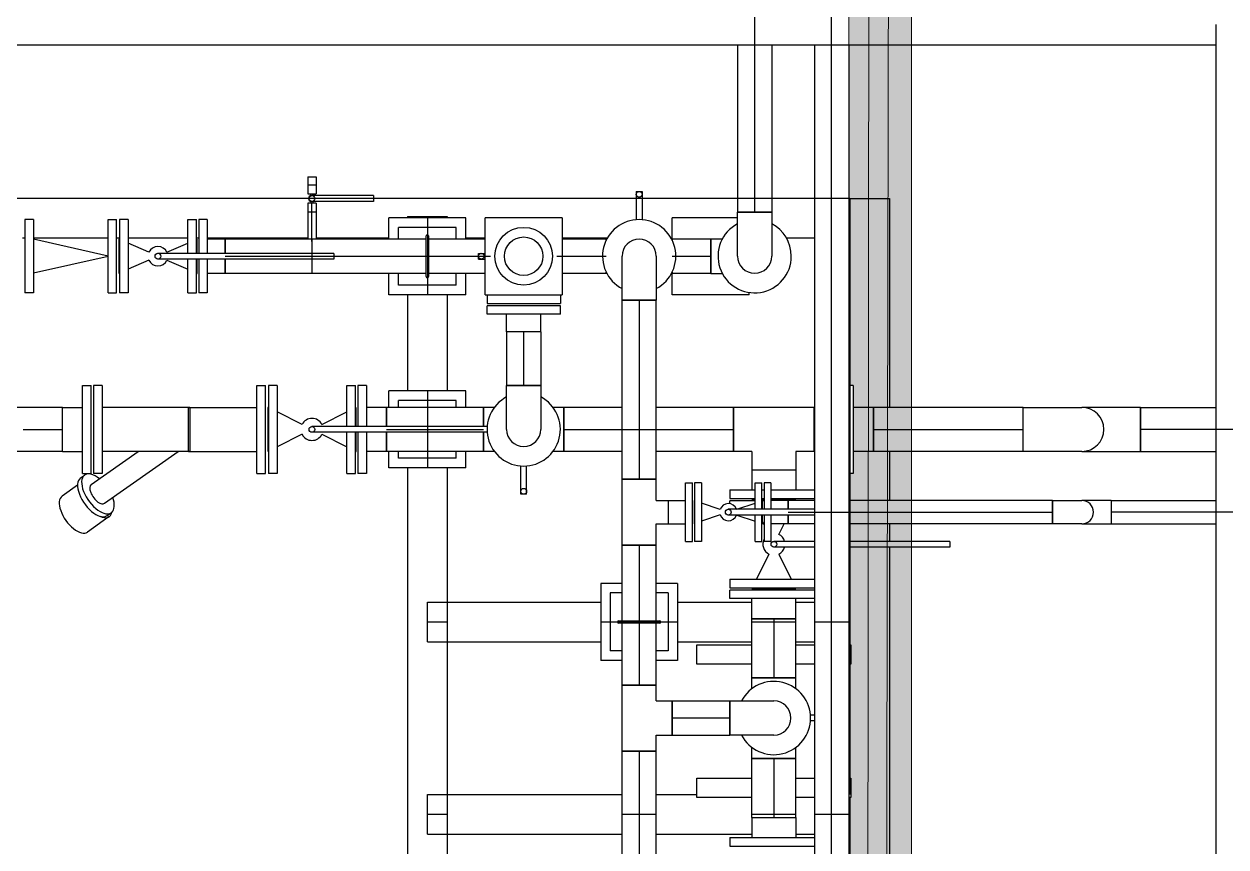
# Model space of a CAD drawing. Header units: inches. Extents: x 517790 to 538444, y 301815 to 302461.
# Drawn here: x 517820.813 to 517824.039, y 302332.201 to 302334.41 of the extents above; entities that cross this region are included whole.
import ezdxf

# ---------------------------------------------------------------- set-up
doc = ezdxf.new("R2010")
doc.units = ezdxf.units.IN
doc.header["$MEASUREMENT"] = 0
doc.layers.add('硅胶总平面底图 工艺装置区', color=253, linetype='Continuous')
doc.layers.add('硅胶总平面底图0804', color=253, linetype='Continuous')

msp = doc.modelspace()

# ---------------------------------------------------------------- hatches: boundary and pattern name
at = {"lineweight": 0, "ltscale": 10}
h = msp.add_hatch(color=9, dxfattribs=at)
h.dxf.hatch_style = 1
h.paths.add_polyline_path([(517823.1947, 302330.0616), (517823.1947, 302335.5899), (517817.6664, 302335.5899), (517817.6664, 302330.0616)])
h.paths.add_polyline_path([(517820.601, 302333.8414), (517820.601, 302333.8351), (517820.6041, 302333.8383, 2.414214)], flags=0)
h.paths.add_polyline_path([(517820.7074, 302333.425), (517820.6082, 302333.425), (517820.6082, 302333.3807), (517820.7074, 302333.3807)], flags=0)
h.paths.add_polyline_path([(517822.0404, 302333.7944, -0.999942), (517822.0404, 302333.7789), (517822.0508, 302333.7789), (517822.0508, 302333.7867), (517822.0327, 302333.7867), (517822.0327, 302333.7867, -0.414275), (517822.0404, 302333.7944), (517821.9188, 302333.8326), (517821.8989, 302333.8326), (517821.8989, 302333.7944), (517822.0508, 302333.7944), (517822.0508, 302333.8326)], flags=0)
h.paths.add_polyline_path([(517818.9913, 302333.5025), (517818.9913, 302333.1408), (517818.7846, 302333.1408), (517818.7846, 302333.5025)], flags=0)
h.paths.add_polyline_path([(517819.2496, 302333.425), (517819.2496, 302333.3372), (517819.3013, 302333.3372), (517819.3013, 302333.2183), (517818.9913, 302333.2183), (517818.9913, 302333.425)], flags=0)
h.paths.add_polyline_path([(517819.2496, 302333.425), (517819.2496, 302333.2183), (517819.043, 302333.2183), (517819.043, 302333.425)], flags=0)
h.paths.add_polyline_path([(517817.8125, 302330.6905), (517817.8621, 302330.6905), (517817.8658, 302330.683), (517817.8621, 302330.683), (517817.8621, 302330.6829), (517817.8203, 302330.6422), (517817.8203, 302330.6334), (517817.8112, 302330.6334), (517817.8112, 302330.74), (517817.8125, 302334.3534), (517817.8112, 302334.3534), (517817.8112, 302334.4599), (517817.8203, 302334.4599), (517817.8658, 302334.4112), (517817.8125, 302334.4112)], flags=0)
h.paths.add_polyline_path([(517821.8989, 302333.7319, 0.055978), (517821.8928, 302333.8404, -1.184338), (517821.8989, 302333.8414, -0.056513), (517821.8927, 302333.7319, 1)], flags=0)
h.paths.add_polyline_path([(517820.7074, 302333.3389), (517820.7591, 302333.3389), (517820.8108, 302333.3389), (517820.8108, 302333.3045), (517820.7591, 302333.3045), (517820.7074, 302333.3045)], flags=0)
edge = h.paths.add_edge_path(flags=0)
edge.add_ellipse((517821.0114, 302333.1486), major_axis=(0.0358, -0.0506), ratio=0.5, start_angle=305.2644, end_angle=420, ccw=False)
edge.add_ellipse((517821.0077, 302333.1357), major_axis=(0.0341, -0.0482), ratio=0.5, start_angle=317.0715, end_angle=385.2493, ccw=False)
edge.add_line((517821.1184, 302333.1863), (517821.0512, 302333.1388))
h.paths.add_polyline_path([(517822.046, 302333.3294), (517822.046, 302333.3294), (517822.046, 302333.3807), (517822.046, 302333.3807)], flags=0)
h.paths.add_polyline_path([(517822.046, 302333.2626), (517822.046, 302333.2626), (517822.046, 302333.3139), (517822.046, 302333.3139)], flags=0)
h.paths.add_polyline_path([(517822.7176, 302333.3217), (517822.7176, 302333.3807), (517822.4641, 302333.6686), (517822.4641, 302333.3217)], flags=0)
h.paths.add_polyline_path([(517820.0817, 302331.8957), (517820.0817, 302331.8957), (517820.0817, 302331.7776), (517819.9898, 302331.7776), (517819.9898, 302331.8957, -1)], flags=0)
edge = h.paths.add_edge_path(flags=0)
edge.add_ellipse((517821.0114, 302331.9448), major_axis=(-0.0358, -0.0506), ratio=0.5, start_angle=359.9978, end_angle=414.7356, ccw=False)
edge.add_line((517821.0812, 302331.9333), (517821.2263, 302331.8307))
edge.add_line((517821.2263, 302331.8307), (517821.4382, 302331.8307))
edge.add_line((517821.4382, 302331.8307), (517821.4382, 302331.8898))
edge.add_line((517821.4382, 302331.8898), (517821.4612, 302331.8898))
edge.add_line((517821.4612, 302331.8898), (517821.4612, 302331.6536))
edge.add_line((517821.4612, 302331.6536), (517821.4382, 302331.6536))
edge.add_line((517821.4382, 302331.6536), (517821.2546, 302331.7126))
edge.add_line((517821.2546, 302331.7126), (517821.0224, 302331.7126))
edge.add_line((517821.0224, 302331.7126), (517821.0224, 302331.6536))
edge.add_line((517821.0224, 302331.6536), (517820.9994, 302331.6536))
edge.add_line((517820.9994, 302331.6536), (517820.9994, 302331.8954))
edge.add_ellipse((517821.0114, 302331.9448), major_axis=(-0.0358, -0.0506), ratio=0.5, start_angle=359.9978, end_angle=414.7356, ccw=False)
edge.add_ellipse((517820.9493, 302331.999), major_axis=(0.0341, 0.0482), ratio=0.5, start_angle=0, end_angle=180, ccw=False)
edge.add_ellipse((517821.0114, 302331.9448), major_axis=(-0.0358, -0.0506), ratio=0.5, start_angle=120, end_angle=359.9978, ccw=False)
edge.add_ellipse((517820.9493, 302331.999), major_axis=(0.0341, 0.0482), ratio=0.5, start_angle=0, end_angle=180, ccw=False)
edge.add_ellipse((517821.0114, 302331.9448), major_axis=(-0.0358, -0.0506), ratio=0.5, start_angle=120, end_angle=359.9978, ccw=False)
edge.add_line((517821.0198, 302332.0215), (517821.1194, 302331.951))
h.paths.add_polyline_path([(517818.9913, 302331.9525), (517818.9913, 302331.5909), (517818.7846, 302331.5909), (517818.7846, 302331.9525)], flags=0)
h.paths.add_polyline_path([(517818.9913, 302331.875), (517819.2496, 302331.875), (517819.2496, 302331.7872), (517819.3013, 302331.7872), (517819.3013, 302331.6684), (517818.9913, 302331.6684)], flags=0)
h.paths.add_polyline_path([(517819.2496, 302331.875), (517819.2496, 302331.6684), (517819.043, 302331.6684), (517819.043, 302331.875)], flags=0)
h.paths.add_polyline_path([(517822.7998, 302333.1073), (517822.7936, 302333.1073), (517822.7936, 302333.1783), (517822.7998, 302333.1783)], flags=0)
h.paths.add_polyline_path([(517820.6072, 302331.41), (517820.6072, 302331.3526), (517820.6073, 302331.3526), (517820.6073, 302331.41)], flags=0)
h.paths.add_polyline_path([(517820.7074, 302331.7889), (517820.7591, 302331.7889), (517820.8108, 302331.7889), (517820.8108, 302331.7545), (517820.7591, 302331.7545), (517820.7074, 302331.7545)], flags=0)
h.paths.add_polyline_path([(517822.6191, 302332.7431), (517822.7667, 302332.7431), (517822.7667, 302332.8133), (517822.8257, 302332.8133), (517822.8257, 302332.6548), (517822.8848, 302332.6548), (517822.7667, 302332.6548), (517822.7667, 302332.6915), (517822.6191, 302332.6915)], flags=0)
h.paths.add_polyline_path([(517822.046, 302331.7794), (517822.046, 302331.8307)], flags=0)
h.paths.add_polyline_path([(517822.046, 302331.7126), (517822.046, 302331.7126), (517822.046, 302331.7639), (517822.046, 302331.7639)], flags=0)
h.paths.add_polyline_path([(517822.818, 302332.08, 1), (517822.8335, 302332.08, 3.191676), (517822.8125, 302332.0535, 0.57327)], flags=0)
h.paths.add_polyline_path([(517821.8958, 302331.3584), (517821.8958, 302331.2583), (517821.8927, 302331.2519), (517821.8927, 302331.3615), (517821.8958, 302331.41), (517821.8958, 302331.3584, 2.414214), (517821.8927, 302331.3615), (517821.8927, 302331.3067), (517821.8958, 302331.3067), (517821.8958, 302331.3646, 1)], flags=0)
h.paths.add_polyline_path([(517823.0764, 302330.16), (517823.0814, 302335.4783), (517817.7631, 302335.4832), (517817.7582, 302330.165)], flags=16)
h.paths.add_polyline_path([(517820.9994, 302333.4398), (517821.0224, 302333.4398), (517821.2577, 302333.3807), (517821.4382, 302333.3807), (517821.4382, 302333.4398), (517821.4612, 302333.4398), (517821.4612, 302333.2036), (517821.4382, 302333.2036), (517821.2546, 302333.2626), (517821.0224, 302333.2626), (517821.0224, 302333.2036), (517820.9994, 302333.2036)], flags=0)
at = {"ltscale": 10, "true_color": 0xb87333}
h = msp.add_hatch(color=35, dxfattribs=at)
h.dxf.hatch_style = 1
h.paths.add_polyline_path([(517823.1347, 302335.5266), (517817.7148, 302335.5366), (517817.7048, 302330.1166), (517823.1248, 302330.1067), (517823.1326, 302334.3534), (517823.0803, 302334.3534), (517823.0764, 302330.16), (517817.7582, 302330.165), (517817.7631, 302335.4832), (517823.0814, 302335.4783), (517823.0804, 302334.4599), (517823.1328, 302334.4599)])
h = msp.add_hatch(color=9)
h.dxf.hatch_style = 1
h.paths.add_polyline_path([(517822.7282, 302335.4786), (517817.7631, 302335.4832), (517817.7603, 302332.442), (517817.8125, 302332.442), (517817.8125, 302334.3534), (517817.8112, 302334.3534), (517817.8112, 302334.4599), (517817.8203, 302334.4599), (517817.8203, 302334.4112), (517817.8598, 302334.4112), (517817.8598, 302335.3766), (517822.7282, 302335.3766)], flags=17)
h.paths.add_polyline_path([(517822.82, 302335.4785), (517822.7741, 302335.4785), (517822.7741, 302335.3766), (517822.82, 302335.3766)], flags=17)
h.paths.add_polyline_path([(517822.7741, 302335.4785), (517822.7282, 302335.4786), (517822.7282, 302335.3766), (517822.7741, 302335.3766)], flags=17)
h.paths.add_polyline_path([(517822.9348, 302335.4784), (517822.82, 302335.4785), (517822.82, 302335.3766), (517822.9348, 302335.3766)], flags=17)
h.paths.add_polyline_path([(517822.9807, 302335.4784), (517822.9348, 302335.4784), (517822.9348, 302335.3766), (517822.9807, 302335.3766)], flags=17)
h.paths.add_polyline_path([(517823.0267, 302335.4783), (517822.9807, 302335.4784), (517822.9807, 302335.3766), (517823.0267, 302335.3766)], flags=17)
h.paths.add_polyline_path([(517823.0814, 302335.4783), (517823.0267, 302335.4783), (517823.0267, 302335.3766), (517823.0267, 302334.4599), (517823.0264, 302330.21), (517817.8598, 302330.21), (517817.8598, 302335.3766), (517822.7282, 302335.3766), (517822.7282, 302335.4786), (517817.7631, 302335.4832), (517817.7582, 302330.165), (517823.0764, 302330.16)])
h.paths.add_polyline_path([(517823.0267, 302333.9417), (517823.0292, 302333.9417), (517823.0292, 302333.8351), (517823.0292, 302333.4398), (517823.0387, 302333.4398), (517823.0387, 302333.3217), (517823.0387, 302333.2036), (517823.0292, 302333.2036), (517823.0292, 302333.1307), (517823.0292, 302333.0683), (517823.0292, 302333.0212), (517823.0292, 302333.0057), (517823.0292, 302332.7431), (517823.0324, 302332.7431), (517823.0324, 302332.6915), (517823.0292, 302332.6915), (517823.0292, 302332.3852), (517823.0324, 302332.3852), (517823.0324, 302332.3335), (517823.0292, 302332.3335), (517823.0292, 302332.2351), (517823.0292, 302332.0877), (517823.0292, 302332.0722), (517823.0292, 302331.8898), (517823.0387, 302331.8898), (517823.0387, 302331.7717), (517823.0387, 302331.6536), (517823.0267, 302331.6536)], flags=16)
h = msp.add_hatch(color=9)
h.dxf.hatch_style = 1
h.paths.add_polyline_path([(517817.8125, 302334.3534), (517817.8112, 302334.3534), (517817.8112, 302334.4112), (517817.8598, 302334.4112), (517817.8598, 302335.3766), (517823.0264, 302335.3766), (517823.0264, 302334.3534), (517823.0803, 302334.3534), (517823.0814, 302335.4783), (517817.7631, 302335.4832), (517817.7603, 302332.442), (517817.8125, 302332.442)])

# ---------------------------------------------------------------- linework, layer by layer
at = {"layer": '硅胶总平面底图 工艺装置区', "color": 9, "linetype": 'Continuous', "lineweight": -3}
for p, q in [((517822.7741, 302334.3534), (517822.7741, 302334.4599)), ((517822.9807, 302334.3534), (517822.9807, 302334.4599)), ((517824.0125, 302330.74), (517824.0125, 302334.4089)), ((517824.0125, 302334.3534), (517817.9191, 302334.3534)), ((517822.7282, 302334.3534), (517822.7282, 302333.9048)), ((517822.7741, 302333.9048), (517822.7741, 302334.3534)), ((517822.82, 302334.3534), (517822.82, 302333.9048)), ((517822.9348, 302334.3534), (517822.9348, 302331.4248)), ((517822.9807, 302331.4248), (517822.9807, 302334.3534)), ((517823.0267, 302334.3534), (517823.0267, 302331.4248)), ((517821.5747, 302333.9998), (517821.5858, 302333.9998)), ((517821.5747, 302333.9998), (517821.5747, 302333.9539)), ((517821.5858, 302333.9998), (517821.5968, 302333.9998)), ((517821.5968, 302333.9998), (517821.5968, 302333.9539)), ((517821.5858, 302333.9776), (517821.5747, 302333.9776)), ((517821.5968, 302333.9776), (517821.5858, 302333.9776)), ((517822.4563, 302333.9606), (517822.4641, 302333.9606)), ((517822.4563, 302333.9606), (517822.4563, 302333.8848)), ((517822.4641, 302333.9606), (517822.4718, 302333.9606)), ((517822.4718, 302333.9606), (517822.4718, 302333.8848)), ((517821.5768, 302333.9417), (517820.5541, 302333.9417)), ((517821.5747, 302333.9539), (517821.5858, 302333.9539)), ((517821.5968, 302333.9295), (517821.5747, 302333.9295)), ((517821.5747, 302333.9295), (517821.5747, 302333.8326)), ((517821.7511, 302333.9417), (517821.5768, 302333.9417)), ((517821.5831, 302333.9503), (517821.582, 302333.9539)), ((517821.5831, 302333.9331), (517821.582, 302333.9295)), ((517821.5858, 302333.9539), (517821.5968, 302333.9539)), ((517821.7511, 302333.9494), (517821.5858, 302333.9494)), ((517821.7511, 302333.9339), (517821.5858, 302333.9339)), ((517821.5858, 302333.9057), (517821.5858, 302333.9295)), ((517821.5884, 302333.9503), (517821.5895, 302333.9539)), ((517821.5884, 302333.9331), (517821.5895, 302333.9295)), ((517821.5968, 302333.9295), (517821.5968, 302333.8326)), ((517821.7511, 302333.9494), (517821.7511, 302333.9417)), ((517821.7511, 302333.9417), (517821.7511, 302333.9339)), ((517822.4563, 302333.9417), (517821.7511, 302333.9417)), ((517822.4718, 302333.9417), (517822.4563, 302333.9417)), ((517822.7282, 302333.9417), (517822.4718, 302333.9417)), ((517822.82, 302333.9417), (517822.7282, 302333.9417)), ((517822.9348, 302333.9417), (517822.82, 302333.9417)), ((517823.0267, 302333.9417), (517822.9348, 302333.9417)), ((517823.0292, 302333.9417), (517823.0267, 302333.9417)), ((517823.0292, 302333.9417), (517823.0292, 302333.4398)), ((517823.0292, 302333.9417), (517823.1357, 302333.9417)), ((517823.0292, 302333.9417), (517823.0292, 302333.8351)), ((517823.1357, 302333.9417), (517823.1357, 302333.3807)), ((517821.5747, 302333.9057), (517821.5968, 302333.9057)), ((517821.5858, 302333.8326), (517821.5858, 302333.9057)), ((517822.7282, 302333.9048), (517822.82, 302333.9048)), ((517822.7282, 302333.7867), (517822.7282, 302333.9048)), ((517822.82, 302333.9048), (517822.7282, 302333.9048)), ((517822.82, 302333.9048), (517822.82, 302333.7867)), ((517820.8152, 302333.8851), (517820.8152, 302333.7867)), ((517820.8382, 302333.8851), (517820.8152, 302333.8851)), ((517820.8382, 302333.8851), (517820.8382, 302333.7867)), ((517821.0384, 302333.7867), (517821.0384, 302333.8851)), ((517821.0384, 302333.8851), (517821.0614, 302333.8851)), ((517821.0614, 302333.7867), (517821.0614, 302333.8851)), ((517821.0692, 302333.8851), (517821.0692, 302333.7867)), ((517821.0922, 302333.8851), (517821.0692, 302333.8851)), ((517821.0922, 302333.8851), (517821.0922, 302333.7867)), ((517821.2527, 302333.7944), (517821.2527, 302333.8851)), ((517821.2527, 302333.8851), (517821.2757, 302333.8851)), ((517821.2757, 302333.7944), (517821.2757, 302333.8851)), ((517821.2819, 302333.8851), (517821.2819, 302333.7944)), ((517821.3049, 302333.8851), (517821.2819, 302333.8851)), ((517821.3049, 302333.8851), (517821.3049, 302333.7944)), ((517821.7924, 302333.8326), (517821.7924, 302333.89)), ((517821.9991, 302333.89), (517821.7924, 302333.89)), ((517821.9733, 302333.8642), (517821.8183, 302333.8642)), ((517821.8183, 302333.8326), (517821.8183, 302333.8642)), ((517821.8425, 302333.8932), (517821.8425, 302333.89)), ((517821.8425, 302333.8932), (517821.949, 302333.8932)), ((517821.8958, 302333.8932), (517821.8958, 302333.6833)), ((517821.949, 302333.8932), (517821.949, 302333.89)), ((517821.9733, 302333.8326), (517821.9733, 302333.8642)), ((517821.9991, 302333.8326), (517821.9991, 302333.89)), ((517822.2574, 302333.89), (517822.0508, 302333.89)), ((517822.0508, 302333.6833), (517822.0508, 302333.89)), ((517822.2574, 302333.89), (517822.2574, 302333.6833)), ((517822.5526, 302333.8326), (517822.5526, 302333.89)), ((517822.7282, 302333.89), (517822.5526, 302333.89)), ((517820.8152, 302333.8351), (517820.809, 302333.8351)), ((517821.0384, 302333.8351), (517820.8382, 302333.8351)), ((517821.0384, 302333.787), (517820.8382, 302333.8322)), ((517821.0692, 302333.8351), (517821.0614, 302333.8351)), ((517821.0676, 302333.8326), (517821.0676, 302333.7407)), ((517821.0692, 302333.8319), (517821.0676, 302333.8326)), ((517821.2527, 302333.8351), (517821.0922, 302333.8351)), ((517821.2819, 302333.8351), (517821.2757, 302333.8351)), ((517821.2757, 302333.8319), (517821.2773, 302333.8326)), ((517821.2773, 302333.7944), (517821.2773, 302333.8326)), ((517821.5747, 302333.8351), (517821.3049, 302333.8351)), ((517821.3525, 302333.8326), (517821.3049, 302333.8326)), ((517821.3525, 302333.7944), (517821.3525, 302333.8326)), ((517821.5858, 302333.8326), (517821.3525, 302333.8326)), ((517821.3525, 302333.8326), (517821.3525, 302333.7944)), ((517821.5858, 302333.8326), (517821.5858, 302333.7407)), ((517821.8927, 302333.8326), (517821.5858, 302333.8326)), ((517821.5858, 302333.826), (517821.5858, 302333.8326)), ((517821.7924, 302333.8351), (517821.5968, 302333.8351)), ((517821.8927, 302333.7319), (517821.8927, 302333.8414)), ((517821.8989, 302333.8414), (517821.8989, 302333.7319)), ((517822.0508, 302333.8326), (517821.8989, 302333.8326)), ((517822.0508, 302333.8351), (517821.9991, 302333.8351)), ((517822.3784, 302333.8351), (517822.2574, 302333.8351)), ((517822.3754, 302333.8326), (517822.2574, 302333.8326)), ((517822.3754, 302333.8293), (517822.3754, 302333.8326)), ((517822.3754, 302333.8326), (517822.3754, 302333.8293)), ((517822.377, 302333.8326), (517822.3754, 302333.8326)), ((517822.5526, 302333.8351), (517822.5498, 302333.8351)), ((517822.5528, 302333.8326), (517822.5511, 302333.8326)), ((517822.5528, 302333.8293), (517822.5528, 302333.8326)), ((517822.656, 302333.8326), (517822.5528, 302333.8326)), ((517822.5528, 302333.8326), (517822.5528, 302333.8293)), ((517822.656, 302333.7867), (517822.656, 302333.8326)), ((517822.656, 302333.8326), (517822.656, 302333.7867)), ((517822.687, 302333.8326), (517822.656, 302333.8326)), ((517822.9348, 302333.8351), (517822.8598, 302333.8351)), ((517823.0292, 302333.8351), (517823.0267, 302333.8351)), ((517821.1484, 302333.7972), (517821.0922, 302333.8218)), ((517821.1964, 302333.7972), (517821.2527, 302333.8218)), ((517820.8152, 302333.7867), (517820.8152, 302333.6882)), ((517820.8382, 302333.7867), (517820.8382, 302333.6882)), ((517821.0384, 302333.7863), (517820.8382, 302333.7411)), ((517821.0384, 302333.6882), (517821.0384, 302333.7867)), ((517821.0614, 302333.6882), (517821.0614, 302333.7867)), ((517821.0692, 302333.7867), (517821.0692, 302333.6882)), ((517821.0922, 302333.7867), (517821.0922, 302333.6882)), ((517821.1484, 302333.7762), (517821.0922, 302333.7515)), ((517821.6449, 302333.7944), (517821.1724, 302333.7944)), ((517821.6449, 302333.7789), (517821.1724, 302333.7789)), ((517821.1964, 302333.7762), (517821.2527, 302333.7515)), ((517821.2527, 302333.6882), (517821.2527, 302333.7789)), ((517821.2757, 302333.6882), (517821.2757, 302333.7789)), ((517821.2773, 302333.7407), (517821.2773, 302333.7789)), ((517821.2819, 302333.7789), (517821.2819, 302333.6882)), ((517821.3049, 302333.7789), (517821.3049, 302333.6882)), ((517821.3525, 302333.7867), (517821.5858, 302333.7867)), ((517821.3525, 302333.7407), (517821.3525, 302333.7789)), ((517821.3525, 302333.7789), (517821.3525, 302333.7407)), ((517821.5858, 302333.7867), (517821.6449, 302333.7867)), ((517821.6449, 302333.7944), (517821.6449, 302333.7867)), ((517821.6449, 302333.7867), (517821.8927, 302333.7867)), ((517821.6449, 302333.7867), (517821.6449, 302333.7789)), ((517821.8927, 302333.7867), (517821.8989, 302333.7867)), ((517821.8989, 302333.7867), (517822.0327, 302333.7867)), ((517822.0327, 302333.7867), (517822.0327, 302333.7944)), ((517822.0327, 302333.7944), (517822.0508, 302333.7944)), ((517822.0327, 302333.7867), (517822.0654, 302333.7867)), ((517822.0327, 302333.7789), (517822.0327, 302333.7867)), ((517822.0327, 302333.7789), (517822.0508, 302333.7789)), ((517822.2428, 302333.7867), (517822.2574, 302333.7867)), ((517822.2574, 302333.7867), (517822.3657, 302333.7867)), ((517822.3657, 302333.7867), (517822.3754, 302333.7867)), ((517822.4182, 302333.6686), (517822.4182, 302333.7867)), ((517822.51, 302333.7867), (517822.51, 302333.6686)), ((517822.5528, 302333.7867), (517822.5625, 302333.7867)), ((517822.5625, 302333.7867), (517822.656, 302333.7867)), ((517822.656, 302333.7407), (517822.656, 302333.7867)), ((517822.656, 302333.7867), (517822.656, 302333.7407)), ((517821.0692, 302333.7414), (517821.0676, 302333.7407)), ((517821.2757, 302333.7414), (517821.2773, 302333.7407)), ((517821.3525, 302333.7407), (517821.3049, 302333.7407)), ((517821.5858, 302333.7407), (517821.3525, 302333.7407)), ((517821.8927, 302333.7407), (517821.5858, 302333.7407)), ((517821.7924, 302333.6833), (517821.7924, 302333.7407)), ((517821.8183, 302333.7092), (517821.8183, 302333.7407)), ((517822.0508, 302333.7407), (517821.8989, 302333.7407)), ((517821.9733, 302333.7092), (517821.9733, 302333.7407)), ((517821.9991, 302333.6833), (517821.9991, 302333.7407)), ((517822.3754, 302333.7407), (517822.2574, 302333.7407)), ((517822.3754, 302333.7407), (517822.3754, 302333.744)), ((517822.3754, 302333.744), (517822.3754, 302333.7407)), ((517822.377, 302333.7407), (517822.3754, 302333.7407)), ((517822.5528, 302333.7407), (517822.5511, 302333.7407)), ((517822.5526, 302333.6833), (517822.5526, 302333.7407)), ((517822.5528, 302333.7407), (517822.5528, 302333.744)), ((517822.5528, 302333.744), (517822.5528, 302333.7407)), ((517822.656, 302333.7407), (517822.5528, 302333.7407)), ((517822.656, 302333.7407), (517822.687, 302333.7407)), ((517821.9733, 302333.7092), (517821.8183, 302333.7092)), ((517820.8382, 302333.6882), (517820.8152, 302333.6882)), ((517821.0384, 302333.6882), (517821.0614, 302333.6882)), ((517821.0922, 302333.6882), (517821.0692, 302333.6882)), ((517821.2527, 302333.6882), (517821.2757, 302333.6882)), ((517821.3049, 302333.6882), (517821.2819, 302333.6882)), ((517821.9991, 302333.6833), (517821.7924, 302333.6833)), ((517821.8425, 302333.6833), (517821.8425, 302333.425)), ((517821.949, 302333.6833), (517821.949, 302333.425)), ((517822.0508, 302333.6833), (517822.2574, 302333.6833)), ((517822.0557, 302333.6831), (517822.1541, 302333.6831)), ((517822.0557, 302333.6831), (517822.0557, 302333.6601)), ((517822.1082, 302333.6833), (517822.1082, 302333.6831)), ((517822.1541, 302333.6831), (517822.2525, 302333.6831)), ((517822.2, 302333.6833), (517822.2, 302333.6831)), ((517822.2525, 302333.6831), (517822.2525, 302333.6601)), ((517822.7593, 302333.6833), (517822.5526, 302333.6833)), ((517822.7593, 302333.6833), (517822.7593, 302333.6894)), ((517822.0557, 302333.6601), (517822.1541, 302333.6601)), ((517822.1541, 302333.6539), (517822.0557, 302333.6539)), ((517822.0557, 302333.6309), (517822.0557, 302333.6539)), ((517822.1541, 302333.6601), (517822.2525, 302333.6601)), ((517822.2525, 302333.6539), (517822.1541, 302333.6539)), ((517822.2525, 302333.6309), (517822.2525, 302333.6539)), ((517822.51, 302333.6686), (517822.4182, 302333.6686)), ((517822.4182, 302333.6686), (517822.51, 302333.6686)), ((517822.4182, 302333.1882), (517822.4182, 302333.6686)), ((517822.4641, 302333.6686), (517822.4641, 302333.1882)), ((517822.51, 302333.1882), (517822.51, 302333.6686)), ((517822.1541, 302333.6309), (517822.0557, 302333.6309)), ((517822.1082, 302333.5833), (517822.1082, 302333.6309)), ((517822.2525, 302333.6309), (517822.1541, 302333.6309)), ((517822.2, 302333.5833), (517822.2, 302333.6309)), ((517822.1541, 302333.5833), (517822.1082, 302333.5833)), ((517822.2, 302333.5833), (517822.1082, 302333.5833)), ((517822.1082, 302333.5833), (517822.1082, 302333.4398)), ((517822.2, 302333.5833), (517822.1541, 302333.5833)), ((517822.1541, 302333.4398), (517822.1541, 302333.5833)), ((517822.2, 302333.5833), (517822.2, 302333.4398)), ((517820.9702, 302333.2036), (517820.9702, 302333.4398)), ((517820.9702, 302333.4398), (517820.9932, 302333.4398)), ((517820.9932, 302333.2036), (517820.9932, 302333.4398)), ((517820.9994, 302333.4398), (517820.9994, 302333.2036)), ((517821.0224, 302333.4398), (517820.9994, 302333.4398)), ((517821.0224, 302333.4398), (517821.0224, 302333.2036)), ((517821.4382, 302333.2036), (517821.4382, 302333.4398)), ((517821.4382, 302333.4398), (517821.4612, 302333.4398)), ((517821.4612, 302333.2036), (517821.4612, 302333.4398)), ((517821.469, 302333.4398), (517821.469, 302333.3217)), ((517821.492, 302333.4398), (517821.469, 302333.4398)), ((517821.492, 302333.4398), (517821.492, 302333.3217)), ((517821.6795, 302333.3294), (517821.6795, 302333.4398)), ((517821.6795, 302333.4398), (517821.7026, 302333.4398)), ((517821.7026, 302333.3294), (517821.7026, 302333.4398)), ((517821.7087, 302333.4398), (517821.7087, 302333.3294)), ((517821.7318, 302333.4398), (517821.7087, 302333.4398)), ((517821.7318, 302333.4398), (517821.7318, 302333.3294)), ((517821.7924, 302333.3807), (517821.7924, 302333.425)), ((517821.9991, 302333.425), (517821.7924, 302333.425)), ((517821.8958, 302333.425), (517821.8958, 302333.2183)), ((517821.9991, 302333.3807), (517821.9991, 302333.425)), ((517822.1082, 302333.4398), (517822.2, 302333.4398)), ((517822.1082, 302333.3217), (517822.1082, 302333.4398)), ((517822.2, 302333.4398), (517822.1082, 302333.4398)), ((517822.2, 302333.4398), (517822.2, 302333.3217)), ((517823.0387, 302333.4398), (517823.0267, 302333.4398)), ((517823.0292, 302333.4398), (517823.0292, 302333.2036)), ((517823.0387, 302333.4398), (517823.0387, 302333.3217)), ((517820.916, 302333.3807), (517820.7591, 302333.3807)), ((517820.916, 302333.2626), (517820.916, 302333.3807)), ((517820.916, 302333.3807), (517820.9702, 302333.3807)), ((517820.916, 302333.2626), (517820.916, 302333.3807)), ((517821.2577, 302333.3807), (517821.0224, 302333.3807)), ((517821.2546, 302333.2626), (517821.2546, 302333.3807)), ((517821.2546, 302333.3807), (517821.4382, 302333.3807)), ((517821.2577, 302333.3807), (517821.2577, 302333.2626)), ((517821.4674, 302333.3807), (517821.4674, 302333.2626)), ((517821.469, 302333.3799), (517821.4674, 302333.3807)), ((517821.7026, 302333.3799), (517821.7041, 302333.3807)), ((517821.7041, 302333.3294), (517821.7041, 302333.3807)), ((517821.7859, 302333.3807), (517821.7318, 302333.3807)), ((517821.7859, 302333.3807), (517821.7859, 302333.3294)), ((517821.7859, 302333.3294), (517821.7859, 302333.3807)), ((517822.046, 302333.3807), (517821.7859, 302333.3807)), ((517821.8183, 302333.3807), (517821.8183, 302333.3992)), ((517821.9733, 302333.3992), (517821.8183, 302333.3992)), ((517821.9733, 302333.3807), (517821.9733, 302333.3992)), ((517822.046, 302333.3294), (517822.046, 302333.3807)), ((517822.046, 302333.3807), (517822.046, 302333.3294)), ((517822.0753, 302333.3807), (517822.046, 302333.3807)), ((517822.2622, 302333.3807), (517822.2328, 302333.3807)), ((517822.2622, 302333.2626), (517822.2622, 302333.3807)), ((517822.4182, 302333.3807), (517822.2622, 302333.3807)), ((517822.2622, 302333.3807), (517822.2622, 302333.3217)), ((517822.7176, 302333.3807), (517822.51, 302333.3807)), ((517822.7176, 302333.2626), (517822.7176, 302333.3807)), ((517822.7176, 302333.3807), (517822.7176, 302333.2626)), ((517822.9339, 302333.3807), (517822.7176, 302333.3807)), ((517822.9339, 302333.3807), (517822.9339, 302333.2626)), ((517822.9339, 302333.3217), (517822.9339, 302333.3807)), ((517822.9339, 302333.3807), (517822.9348, 302333.3807)), ((517823.0928, 302333.3807), (517823.0387, 302333.3807)), ((517823.0928, 302333.3807), (517823.0928, 302333.3217)), ((517823.0928, 302333.2626), (517823.0928, 302333.3807)), ((517823.4949, 302333.3807), (517823.0928, 302333.3807)), ((517823.4949, 302333.2626), (517823.4949, 302333.3807)), ((517823.4949, 302333.3807), (517823.6524, 302333.3807)), ((517823.4949, 302333.2626), (517823.4949, 302333.3807)), ((517823.8099, 302333.3807), (517823.6524, 302333.3807)), ((517823.8099, 302333.3807), (517823.8099, 302333.2626)), ((517823.8099, 302333.3807), (517824.0125, 302333.3807)), ((517823.8099, 302333.3217), (517823.8099, 302333.3807)), ((517821.5593, 302333.3349), (517821.492, 302333.3685)), ((517821.6122, 302333.3349), (517821.6795, 302333.3685)), ((517820.8108, 302333.3217), (517820.916, 302333.3217)), ((517821.469, 302333.3217), (517821.469, 302333.2036)), ((517821.492, 302333.3217), (517821.492, 302333.2036)), ((517822.056, 302333.3294), (517821.5858, 302333.3294)), ((517821.7859, 302333.3217), (517822.046, 302333.3217)), ((517822.2622, 302333.3217), (517822.4182, 302333.3217)), ((517822.2622, 302333.3217), (517822.2622, 302333.2626)), ((517822.4182, 302333.3217), (517822.51, 302333.3217)), ((517822.51, 302333.3217), (517822.7176, 302333.3217)), ((517822.9339, 302333.2626), (517822.9339, 302333.3217)), ((517823.0387, 302333.3217), (517823.0387, 302333.2036)), ((517823.0928, 302333.3217), (517823.0928, 302333.2626)), ((517823.0928, 302333.3217), (517823.4949, 302333.3217)), ((517824.0125, 302333.3217), (517823.8099, 302333.3217)), ((517823.8099, 302333.2626), (517823.8099, 302333.3217)), ((517824.119, 302333.3217), (517824.0125, 302333.3217)), ((517821.5593, 302333.3085), (517821.492, 302333.2749)), ((517822.056, 302333.3139), (517821.5858, 302333.3139)), ((517821.6122, 302333.3085), (517821.6795, 302333.2749)), ((517821.6795, 302333.2036), (517821.6795, 302333.3139)), ((517821.7026, 302333.2036), (517821.7026, 302333.3139)), ((517821.7041, 302333.2626), (517821.7041, 302333.3139)), ((517821.7087, 302333.3139), (517821.7087, 302333.2036)), ((517821.7318, 302333.3139), (517821.7318, 302333.2036)), ((517821.7859, 302333.3139), (517821.7859, 302333.2626)), ((517821.7859, 302333.2626), (517821.7859, 302333.3139)), ((517822.046, 302333.2626), (517822.046, 302333.3139)), ((517822.046, 302333.3139), (517822.046, 302333.2626)), ((517820.916, 302333.2626), (517820.7591, 302333.2626)), ((517820.916, 302333.2626), (517820.9702, 302333.2626)), ((517820.9935, 302333.1739), (517821.1189, 302333.2626)), ((517821.2577, 302333.2626), (517821.0224, 302333.2626)), ((517821.0293, 302333.1233), (517821.2263, 302333.2626)), ((517821.2546, 302333.2626), (517821.4382, 302333.2626)), ((517821.469, 302333.2634), (517821.4674, 302333.2626)), ((517821.7026, 302333.2634), (517821.7041, 302333.2626)), ((517821.7859, 302333.2626), (517821.7318, 302333.2626)), ((517822.046, 302333.2626), (517821.7859, 302333.2626)), ((517821.7924, 302333.2183), (517821.7924, 302333.2626)), ((517821.8183, 302333.2442), (517821.8183, 302333.2626)), ((517821.9733, 302333.2442), (517821.9733, 302333.2626)), ((517821.9991, 302333.2183), (517821.9991, 302333.2626)), ((517822.0753, 302333.2626), (517822.046, 302333.2626)), ((517822.2622, 302333.2626), (517822.2328, 302333.2626)), ((517822.4182, 302333.2626), (517822.2622, 302333.2626)), ((517822.7176, 302333.2626), (517822.51, 302333.2626)), ((517822.7667, 302333.2626), (517822.7176, 302333.2626)), ((517822.7667, 302333.2626), (517822.7667, 302333.2136)), ((517822.9339, 302333.2626), (517822.8848, 302333.2626)), ((517822.8848, 302333.2626), (517822.8848, 302333.2136)), ((517822.9339, 302333.2626), (517822.9348, 302333.2626)), ((517823.0928, 302333.2626), (517823.0387, 302333.2626)), ((517823.4949, 302333.2626), (517823.0928, 302333.2626)), ((517823.1357, 302333.2626), (517823.1357, 302333.1307)), ((517823.6524, 302333.2626), (517823.4949, 302333.2626)), ((517823.6524, 302333.2626), (517823.8099, 302333.2626)), ((517823.8099, 302333.2626), (517824.0125, 302333.2626)), ((517821.9733, 302333.2442), (517821.8183, 302333.2442)), ((517822.1463, 302333.1478), (517822.1463, 302333.2236)), ((517822.1618, 302333.1478), (517822.1618, 302333.2236)), ((517820.9646, 302333.1915), (517820.9756, 302333.1992)), ((517820.9702, 302333.2036), (517820.9932, 302333.2036)), ((517821.0224, 302333.2036), (517820.9994, 302333.2036)), ((517821.4382, 302333.2036), (517821.4612, 302333.2036)), ((517821.492, 302333.2036), (517821.469, 302333.2036)), ((517821.6795, 302333.2036), (517821.7026, 302333.2036)), ((517821.7318, 302333.2036), (517821.7087, 302333.2036)), ((517821.9991, 302333.2183), (517821.7924, 302333.2183)), ((517821.8425, 302333.2183), (517821.8425, 302331.875)), ((517821.949, 302333.2183), (517821.949, 302331.875)), ((517822.4182, 302333.1882), (517822.51, 302333.1882)), ((517822.51, 302333.1882), (517822.4182, 302333.1882)), ((517822.4182, 302333.0108), (517822.4182, 302333.1882)), ((517822.51, 302333.1307), (517822.51, 302333.1882)), ((517822.7667, 302333.2136), (517822.8257, 302333.2136)), ((517822.7667, 302333.2135), (517822.8257, 302333.2135)), ((517822.7667, 302333.2135), (517822.7667, 302333.1594)), ((517822.8257, 302333.2136), (517822.8848, 302333.2136)), ((517822.8257, 302333.2135), (517822.8848, 302333.2135)), ((517822.8848, 302333.2135), (517822.8848, 302333.1594)), ((517823.0387, 302333.2036), (517823.0267, 302333.2036)), ((517823.0292, 302333.2036), (517823.0292, 302333.1307)), ((517820.9566, 302333.1718), (517820.9152, 302333.1426)), ((517822.5888, 302333.0995), (517822.5888, 302333.1783)), ((517822.5888, 302333.1783), (517822.6069, 302333.1783)), ((517822.6069, 302333.0995), (517822.6069, 302333.1783)), ((517822.613, 302333.1783), (517822.613, 302333.0995)), ((517822.6311, 302333.1783), (517822.613, 302333.1783)), ((517822.6311, 302333.1783), (517822.6311, 302333.0995)), ((517822.7076, 302333.1594), (517822.7755, 302333.1594)), ((517822.7076, 302333.1594), (517822.7076, 302333.1364)), ((517822.7755, 302333.1073), (517822.7755, 302333.1783)), ((517822.7755, 302333.1783), (517822.7936, 302333.1783)), ((517822.7936, 302333.1073), (517822.7936, 302333.1783)), ((517822.7936, 302333.1594), (517822.7998, 302333.1594)), ((517822.7998, 302333.1783), (517822.7998, 302333.1073)), ((517822.8179, 302333.1783), (517822.7998, 302333.1783)), ((517822.8179, 302333.1783), (517822.8179, 302333.1073)), ((517822.8179, 302333.1594), (517822.8257, 302333.1594)), ((517822.8257, 302333.1594), (517822.9348, 302333.1594)), ((517822.1541, 302333.1478), (517822.1463, 302333.1478)), ((517822.1618, 302333.1478), (517822.1541, 302333.1478)), ((517822.51, 302333.1307), (517822.5428, 302333.1307)), ((517822.5428, 302333.0683), (517822.5428, 302333.1307)), ((517822.5428, 302333.0995), (517822.5428, 302333.1307)), ((517822.5428, 302333.1307), (517822.5888, 302333.1307)), ((517822.6115, 302333.1307), (517822.6115, 302333.0683)), ((517822.613, 302333.1301), (517822.6115, 302333.1307)), ((517822.6816, 302333.1069), (517822.6311, 302333.124)), ((517822.7076, 302333.1364), (517822.7755, 302333.1364)), ((517822.7755, 302333.1302), (517822.7076, 302333.1302)), ((517822.7076, 302333.1221), (517822.7076, 302333.1302)), ((517822.7262, 302333.1073), (517822.7755, 302333.124)), ((517822.7755, 302333.1318), (517822.7667, 302333.1318)), ((517822.7675, 302333.1302), (517822.7667, 302333.1318)), ((517822.7936, 302333.1364), (517822.7998, 302333.1364)), ((517822.7998, 302333.1318), (517822.7936, 302333.1318)), ((517822.7936, 302333.1301), (517822.7952, 302333.1307)), ((517822.7938, 302333.1302), (517822.7936, 302333.1302)), ((517822.7952, 302333.1073), (517822.7952, 302333.1307)), ((517822.7998, 302333.1302), (517822.7952, 302333.1302)), ((517822.8179, 302333.1364), (517822.8257, 302333.1364)), ((517822.8848, 302333.1318), (517822.8179, 302333.1318)), ((517822.8638, 302333.1307), (517822.8179, 302333.1307)), ((517822.8257, 302333.1364), (517822.9348, 302333.1364)), ((517822.8638, 302333.1307), (517822.8638, 302333.1073)), ((517822.8638, 302333.1073), (517822.8638, 302333.1307)), ((517822.8639, 302333.1307), (517822.8638, 302333.1307)), ((517822.8639, 302333.1307), (517822.8638, 302333.1307)), ((517822.9348, 302333.1307), (517822.8638, 302333.1307)), ((517822.8639, 302333.1073), (517822.8639, 302333.1307)), ((517822.8843, 302333.1307), (517822.8848, 302333.1318)), ((517823.5737, 302333.1307), (517823.0267, 302333.1307)), ((517823.0292, 302333.1307), (517823.0292, 302333.0683)), ((517823.5737, 302333.0683), (517823.5737, 302333.1307)), ((517823.5737, 302333.1307), (517823.5737, 302333.0683)), ((517823.5737, 302333.1307), (517823.6524, 302333.1307)), ((517823.7311, 302333.1307), (517823.6524, 302333.1307)), ((517823.7311, 302333.1307), (517823.7311, 302333.0683)), ((517823.7311, 302333.1307), (517824.0125, 302333.1307)), ((517823.7311, 302333.1307), (517823.7311, 302333.0995)), ((517821.0362, 302333.0902), (517821.0472, 302333.098)), ((517822.5428, 302333.0683), (517822.5428, 302333.0995)), ((517822.5888, 302333.0208), (517822.5888, 302333.0995)), ((517822.6069, 302333.0208), (517822.6069, 302333.0995)), ((517822.613, 302333.0995), (517822.613, 302333.0208)), ((517822.6311, 302333.0995), (517822.6311, 302333.0208)), ((517822.6816, 302333.0921), (517822.6311, 302333.075)), ((517822.9346, 302333.1073), (517822.7033, 302333.1073)), ((517822.9346, 302333.0918), (517822.7033, 302333.0918)), ((517822.7262, 302333.0918), (517822.7755, 302333.075)), ((517822.7755, 302333.0208), (517822.7755, 302333.0918)), ((517822.7936, 302333.0208), (517822.7936, 302333.0918)), ((517822.7952, 302333.0683), (517822.7952, 302333.0918)), ((517822.7998, 302333.0918), (517822.7998, 302333.0208)), ((517822.8179, 302333.0918), (517822.8179, 302333.0208)), ((517822.8638, 302333.0995), (517822.9346, 302333.0995)), ((517822.8638, 302333.0918), (517822.8638, 302333.0683)), ((517822.8638, 302333.0683), (517822.8638, 302333.0918)), ((517822.8639, 302333.0683), (517822.8639, 302333.0918)), ((517822.9346, 302333.1073), (517822.9346, 302333.0995)), ((517822.9346, 302333.0995), (517822.9348, 302333.0995)), ((517822.9346, 302333.0995), (517822.9346, 302333.0918)), ((517822.9348, 302333.0995), (517823.0267, 302333.0995)), ((517823.0267, 302333.0995), (517823.5737, 302333.0995)), ((517824.0125, 302333.0995), (517823.7311, 302333.0995)), ((517823.7311, 302333.0995), (517823.7311, 302333.0683)), ((517824.119, 302333.0995), (517824.0125, 302333.0995)), ((517821.0418, 302333.0875), (517820.9834, 302333.0461)), ((517822.51, 302333.0108), (517822.51, 302333.0683)), ((517822.51, 302333.0683), (517822.5428, 302333.0683)), ((517822.5428, 302333.0683), (517822.5888, 302333.0683)), ((517822.613, 302333.0689), (517822.6115, 302333.0683)), ((517822.7936, 302333.0689), (517822.7952, 302333.0683)), ((517822.7998, 302333.0654), (517822.7952, 302333.0747)), ((517822.8638, 302333.0683), (517822.8179, 302333.0683)), ((517822.839, 302333.0399), (517822.8532, 302333.0683)), ((517822.8639, 302333.0683), (517822.8638, 302333.0683)), ((517822.8639, 302333.0683), (517822.8638, 302333.0683)), ((517822.9348, 302333.0683), (517822.8638, 302333.0683)), ((517823.5737, 302333.0683), (517823.0267, 302333.0683)), ((517823.0292, 302333.0683), (517823.0292, 302333.0212)), ((517823.1357, 302333.0683), (517823.1357, 302333.0212)), ((517823.6524, 302333.0683), (517823.5737, 302333.0683)), ((517823.6524, 302333.0683), (517823.7311, 302333.0683)), ((517823.7311, 302333.0683), (517824.0125, 302333.0683)), ((517822.4182, 302333.0108), (517822.51, 302333.0108)), ((517822.4182, 302332.8081), (517822.4182, 302333.0108)), ((517822.51, 302333.0108), (517822.4182, 302333.0108)), ((517822.4641, 302333.0108), (517822.4641, 302332.8081)), ((517822.51, 302332.8081), (517822.51, 302333.0108)), ((517822.5888, 302333.0208), (517822.6069, 302333.0208)), ((517822.6311, 302333.0208), (517822.613, 302333.0208)), ((517822.7755, 302333.0208), (517822.7936, 302333.0208)), ((517822.8179, 302333.0208), (517822.7998, 302333.0208)), ((517822.9348, 302333.0212), (517822.8257, 302333.0212)), ((517822.9348, 302333.0057), (517822.8257, 302333.0057)), ((517823.2982, 302333.0212), (517823.0267, 302333.0212)), ((517823.2982, 302333.0057), (517823.0267, 302333.0057)), ((517823.0292, 302333.0212), (517823.0292, 302333.0057)), ((517823.0292, 302333.0057), (517823.0292, 302332.7431)), ((517823.1357, 302333.0057), (517823.1357, 302332.0877)), ((517823.2982, 302333.0212), (517823.2982, 302333.0134)), ((517823.2982, 302333.0134), (517823.2982, 302333.0057)), ((517822.8125, 302332.9869), (517822.779, 302332.9196)), ((517822.839, 302332.9869), (517822.8725, 302332.9196)), ((517822.4182, 302332.9083), (517822.3608, 302332.9083)), ((517822.3608, 302332.9083), (517822.3608, 302332.7017)), ((517822.5674, 302332.9083), (517822.51, 302332.9083)), ((517822.5674, 302332.9083), (517822.5674, 302332.7017)), ((517822.7076, 302332.9196), (517822.8257, 302332.9196)), ((517822.7076, 302332.9196), (517822.7076, 302332.8966)), ((517822.7076, 302332.8966), (517822.8257, 302332.8966)), ((517822.7675, 302332.8966), (517822.7667, 302332.895)), ((517822.8257, 302332.9196), (517822.9348, 302332.9196)), ((517822.8257, 302332.8966), (517822.9348, 302332.8966)), ((517822.884, 302332.8966), (517822.8848, 302332.895)), ((517822.3866, 302332.8825), (517822.3866, 302332.7275)), ((517822.4182, 302332.8825), (517822.3866, 302332.8825)), ((517822.5416, 302332.8825), (517822.51, 302332.8825)), ((517822.5416, 302332.8825), (517822.5416, 302332.7275)), ((517822.8257, 302332.8904), (517822.7076, 302332.8904)), ((517822.7076, 302332.8674), (517822.7076, 302332.8904)), ((517822.8257, 302332.8674), (517822.7076, 302332.8674)), ((517822.7667, 302332.895), (517822.8257, 302332.895)), ((517822.7667, 302332.8133), (517822.7667, 302332.8674)), ((517822.8257, 302332.895), (517822.8848, 302332.895)), ((517822.9348, 302332.8904), (517822.8257, 302332.8904)), ((517822.9348, 302332.8674), (517822.8257, 302332.8674)), ((517822.8848, 302332.8133), (517822.8848, 302332.8674)), ((517821.8958, 302332.7517), (517821.8958, 302332.8583)), ((517821.8958, 302332.8583), (517822.3608, 302332.8583)), ((517822.5674, 302332.8583), (517822.7667, 302332.8583)), ((517822.8848, 302332.8583), (517822.9348, 302332.8583)), ((517823.0267, 302332.8583), (517823.0292, 302332.8583)), ((517823.0292, 302332.8583), (517823.0292, 302332.7517)), ((517821.8958, 302332.805), (517821.949, 302332.805)), ((517822.3608, 302332.805), (517822.5674, 302332.805)), ((517822.4093, 302332.8081), (517822.5189, 302332.8081)), ((517822.5189, 302332.8019), (517822.4093, 302332.8019)), ((517822.4182, 302332.6354), (517822.4182, 302332.8019)), ((517822.4641, 302332.8081), (517822.4641, 302332.8019)), ((517822.4641, 302332.8019), (517822.4641, 302332.6354)), ((517822.51, 302332.6354), (517822.51, 302332.8019)), ((517822.8257, 302332.8133), (517822.7667, 302332.8133)), ((517822.7667, 302332.8133), (517822.8848, 302332.8133)), ((517822.7667, 302332.6548), (517822.7667, 302332.8133)), ((517822.7667, 302332.805), (517822.8848, 302332.805)), ((517822.8848, 302332.8133), (517822.8257, 302332.8133)), ((517822.8257, 302332.8133), (517822.8257, 302332.6548)), ((517822.8848, 302332.6548), (517822.8848, 302332.8133)), ((517822.9348, 302332.805), (517823.0267, 302332.805)), ((517821.8958, 302332.7517), (517822.3608, 302332.7517)), ((517822.5674, 302332.7517), (517822.7667, 302332.7517)), ((517822.6191, 302332.6915), (517822.6191, 302332.7431)), ((517822.6191, 302332.7431), (517822.7667, 302332.7431)), ((517822.8848, 302332.7517), (517822.9348, 302332.7517)), ((517822.8848, 302332.7431), (517822.9348, 302332.7431)), ((517823.0267, 302332.7517), (517823.0292, 302332.7517)), ((517823.0267, 302332.7431), (517823.0324, 302332.7431)), ((517823.0292, 302332.7431), (517823.0292, 302332.6915)), ((517823.0324, 302332.7431), (517823.0324, 302332.6915)), ((517822.4182, 302332.7275), (517822.3866, 302332.7275)), ((517822.5416, 302332.7275), (517822.51, 302332.7275)), ((517822.4182, 302332.7017), (517822.3608, 302332.7017)), ((517822.5674, 302332.7017), (517822.51, 302332.7017)), ((517822.7667, 302332.6915), (517822.6191, 302332.6915)), ((517822.9348, 302332.6915), (517822.8848, 302332.6915)), ((517823.0324, 302332.6915), (517823.0267, 302332.6915)), ((517823.0292, 302332.6915), (517823.0292, 302332.3852)), ((517822.8257, 302332.6548), (517822.7667, 302332.6548)), ((517822.7667, 302332.6254), (517822.7667, 302332.6548)), ((517822.7667, 302332.6548), (517822.8848, 302332.6548)), ((517822.8848, 302332.6548), (517822.8257, 302332.6548)), ((517822.8848, 302332.6254), (517822.8848, 302332.6548)), ((517822.4182, 302332.6354), (517822.51, 302332.6354)), ((517822.51, 302332.6354), (517822.4182, 302332.6354)), ((517822.4182, 302332.458), (517822.4182, 302332.6354)), ((517822.51, 302332.5926), (517822.51, 302332.6354)), ((517822.51, 302332.5926), (517822.5528, 302332.5926)), ((517822.5528, 302332.5008), (517822.5528, 302332.5926)), ((517822.5528, 302332.5926), (517822.5528, 302332.5008)), ((517822.5528, 302332.5926), (517822.7076, 302332.5926)), ((517822.7076, 302332.5926), (517822.7076, 302332.5008)), ((517822.7076, 302332.5008), (517822.7076, 302332.5926)), ((517822.7076, 302332.5926), (517822.8257, 302332.5926)), ((517822.7076, 302332.5467), (517822.5528, 302332.5467)), ((517822.9348, 302332.5544), (517822.9239, 302332.5544)), ((517822.9348, 302332.5389), (517822.9239, 302332.5389)), ((517822.51, 302332.458), (517822.51, 302332.5008)), ((517822.51, 302332.5008), (517822.5528, 302332.5008)), ((517822.5528, 302332.5008), (517822.7076, 302332.5008)), ((517822.8257, 302332.5008), (517822.7076, 302332.5008)), ((517822.51, 302332.458), (517822.4182, 302332.458)), ((517822.4182, 302332.458), (517822.51, 302332.458)), ((517822.4182, 302331.4248), (517822.4182, 302332.458)), ((517822.4641, 302332.458), (517822.4641, 302331.4248)), ((517822.51, 302331.4248), (517822.51, 302332.458)), ((517822.7667, 302332.4386), (517822.7667, 302332.4679)), ((517822.8848, 302332.4386), (517822.8848, 302332.4679)), ((517822.7667, 302332.4386), (517822.8848, 302332.4386)), ((517822.7667, 302332.2801), (517822.7667, 302332.4386)), ((517822.8257, 302332.4386), (517822.7667, 302332.4386)), ((517822.8257, 302332.4386), (517822.8257, 302332.2801)), ((517822.8848, 302332.4386), (517822.8257, 302332.4386)), ((517822.8848, 302332.2801), (517822.8848, 302332.4386)), ((517822.6191, 302332.3335), (517822.6191, 302332.3852)), ((517822.6191, 302332.3852), (517822.7667, 302332.3852)), ((517822.8848, 302332.3852), (517822.9348, 302332.3852)), ((517823.0267, 302332.3852), (517823.0324, 302332.3852)), ((517823.0292, 302332.3852), (517823.0292, 302332.3416)), ((517823.0324, 302332.3852), (517823.0324, 302332.3335)), ((517821.8958, 302332.2351), (517821.8958, 302332.3416)), ((517821.8958, 302332.3416), (517822.4182, 302332.3416)), ((517822.51, 302332.3416), (517822.6191, 302332.3416)), ((517822.7667, 302332.3335), (517822.6191, 302332.3335)), ((517822.9348, 302332.3335), (517822.8848, 302332.3335)), ((517823.0324, 302332.3335), (517823.0267, 302332.3335)), ((517823.0292, 302332.3335), (517823.0292, 302332.0877)), ((517823.0292, 302332.3335), (517823.0292, 302332.2351)), ((517821.8958, 302332.2884), (517821.949, 302332.2884)), ((517822.4182, 302332.2884), (517822.51, 302332.2884)), ((517822.7667, 302332.2884), (517822.8848, 302332.2884)), ((517822.9348, 302332.2884), (517823.0267, 302332.2884)), ((517822.7667, 302332.2801), (517822.8848, 302332.2801)), ((517822.7667, 302332.2801), (517822.8257, 302332.2801)), ((517822.7667, 302332.2801), (517822.7667, 302332.226)), ((517822.8257, 302332.2801), (517822.8848, 302332.2801)), ((517822.8848, 302332.2801), (517822.8848, 302332.226)), ((517821.8958, 302332.2351), (517822.4182, 302332.2351)), ((517822.51, 302332.2351), (517822.7667, 302332.2351)), ((517822.7076, 302332.226), (517822.8257, 302332.226)), ((517822.7076, 302332.226), (517822.7076, 302332.2029)), ((517822.8257, 302332.226), (517822.9348, 302332.226)), ((517822.8848, 302332.2351), (517822.9348, 302332.2351)), ((517823.0267, 302332.2351), (517823.0292, 302332.2351)), ((517822.7076, 302332.2029), (517822.8257, 302332.2029)), ((517822.8257, 302332.2029), (517822.9348, 302332.2029))]:
    msp.add_line(p, q, dxfattribs=at)
for centre, radius in [((517822.4641, 302333.9528), 0.00775), ((517821.5858, 302333.9417), 0.00775), ((517822.1541, 302333.7867), 0.0775), ((517822.1541, 302333.7867), 0.0517), ((517821.1724, 302333.7867), 0.00775), ((517822.0404, 302333.7867), 0.00775), ((517821.5858, 302333.3217), 0.00775), ((517822.1541, 302333.1555), 0.00775), ((517822.7033, 302333.0995), 0.00775), ((517822.8257, 302333.0134), 0.00775)]:
    msp.add_circle(centre, radius, dxfattribs=at)
for centre, radius, start, end in [((517821.5858, 302333.9417), 0.00899, 107.0439, 252.9561), ((517821.5858, 302333.9417), 0.00899, 59.5553, 72.9561), ((517821.5858, 302333.9417), 0.00899, 287.0439, 300.4447), ((517822.4641, 302333.7867), 0.0984, 90, 242.1819), ((517822.4641, 302333.7867), 0.0984, 297.8181, 90), ((517822.7741, 302333.7867), 0.0984, 117.8181, 0), ((517822.7741, 302333.7867), 0.0984, 0, 62.1819), ((517821.8958, 302333.8414), 0.0031, 0, 180), ((517822.4641, 302333.7867), 0.0459, 0, 180), ((517822.4641, 302333.7867), 0.0459, 90, 180), ((517822.4641, 302333.7867), 0.0459, 0, 90), ((517821.1724, 302333.7867), 0.0262, 23.6557, 156.3443), ((517821.1724, 302333.7867), 0.0262, 203.6557, 336.3443), ((517822.7741, 302333.7867), 0.0459, 180, 0), ((517822.7741, 302333.7867), 0.0459, 180, 0), ((517821.8958, 302333.7319), 0.0031, 180, 0), ((517822.1541, 302333.3217), 0.0984, 117.8181, 270), ((517822.1541, 302333.3217), 0.0984, 270, 62.1819), ((517823.6524, 302333.3217), 0.0591, 270, 90), ((517823.6524, 302333.3217), 0.0591, 0, 90), ((517821.5858, 302333.3217), 0.0296, 26.5142, 153.4858), ((517822.1541, 302333.3217), 0.0459, 180, 0), ((517822.1541, 302333.3217), 0.0459, 180, 0), ((517823.6524, 302333.3217), 0.0591, 270, 0), ((517821.5858, 302333.3217), 0.0296, 206.5142, 333.4858), ((517822.7033, 302333.0995), 0.023, 19.7221, 161.2587), ((517823.6524, 302333.0995), 0.0312, 0, 90), ((517823.6524, 302333.0995), 0.0312, 270, 90), ((517822.7033, 302333.0995), 0.023, 198.7413, 340.2779), ((517823.6524, 302333.0995), 0.0312, 270, 0), ((517822.8257, 302333.0134), 0.0296, 151.316, 243.4858), ((517822.8257, 302333.0134), 0.0296, 15.182, 63.4858), ((517822.8257, 302333.0134), 0.0296, 296.5142, 344.818), ((517822.4093, 302332.805), 0.0031, 90, 270), ((517822.5189, 302332.805), 0.0031, 270, 90), ((517822.8257, 302332.5467), 0.0984, 0, 152.1819), ((517822.8257, 302332.5467), 0.0459, 270, 90), ((517822.8257, 302332.5467), 0.0459, 0, 90), ((517822.8257, 302332.5467), 0.0984, 207.8181, 0), ((517822.8257, 302332.5467), 0.0459, 270, 0)]:
    msp.add_arc(centre, radius, start, end, dxfattribs=at)
for centre, major_axis, start_param, end_param in [((517821.0004, 302333.1408), (-0.0358, 0.0506), 0, 2.186276), ((517821.0114, 302333.1486), (-0.0358, 0.0506), 5.235988, 8.469461), ((517821.0114, 302333.1486), (-0.0179, 0.0253), 0, 2.186276), ((517820.9493, 302333.0944), (-0.0341, 0.0482), 0, 3.141593), ((517821.0114, 302333.1486), (0.0358, -0.0506), 5.327869, 7.330383), ((517821.0114, 302333.1486), (0.0179, -0.0253), 5.327869, 6.283185), ((517821.0004, 302333.1408), (0.0358, -0.0506), 5.327869, 6.283185), ((517821.0077, 302333.1357), (0.0341, -0.0482), 5.533941, 6.723868)]:
    msp.add_ellipse(centre, major_axis=major_axis, ratio=0.5, start_param=start_param, end_param=end_param, dxfattribs=at)
at = {"layer": '硅胶总平面底图0804', "color": 9, "lineweight": 0}
for points in [[(517823.1947, 302330.0616), (517823.1947, 302335.5899), (517817.6664, 302335.5899), (517817.6664, 302330.0616)], [(517823.0264, 302330.21), (517823.0264, 302335.3766), (517817.8598, 302335.3766), (517817.8598, 302330.21)]]:
    msp.add_lwpolyline(points, close=True, dxfattribs=at)
at = {"layer": '硅胶总平面底图0804', "color": 35, "lineweight": 0, "true_color": 0xb87333}
for points in [[(517823.1248, 302330.1067), (517823.1347, 302335.5266), (517817.7148, 302335.5366), (517817.7048, 302330.1166)], [(517823.0764, 302330.16), (517823.0814, 302335.4783), (517817.7631, 302335.4832), (517817.7582, 302330.165)]]:
    msp.add_lwpolyline(points, close=True, dxfattribs=at)

doc.saveas('drawing.dxf')
